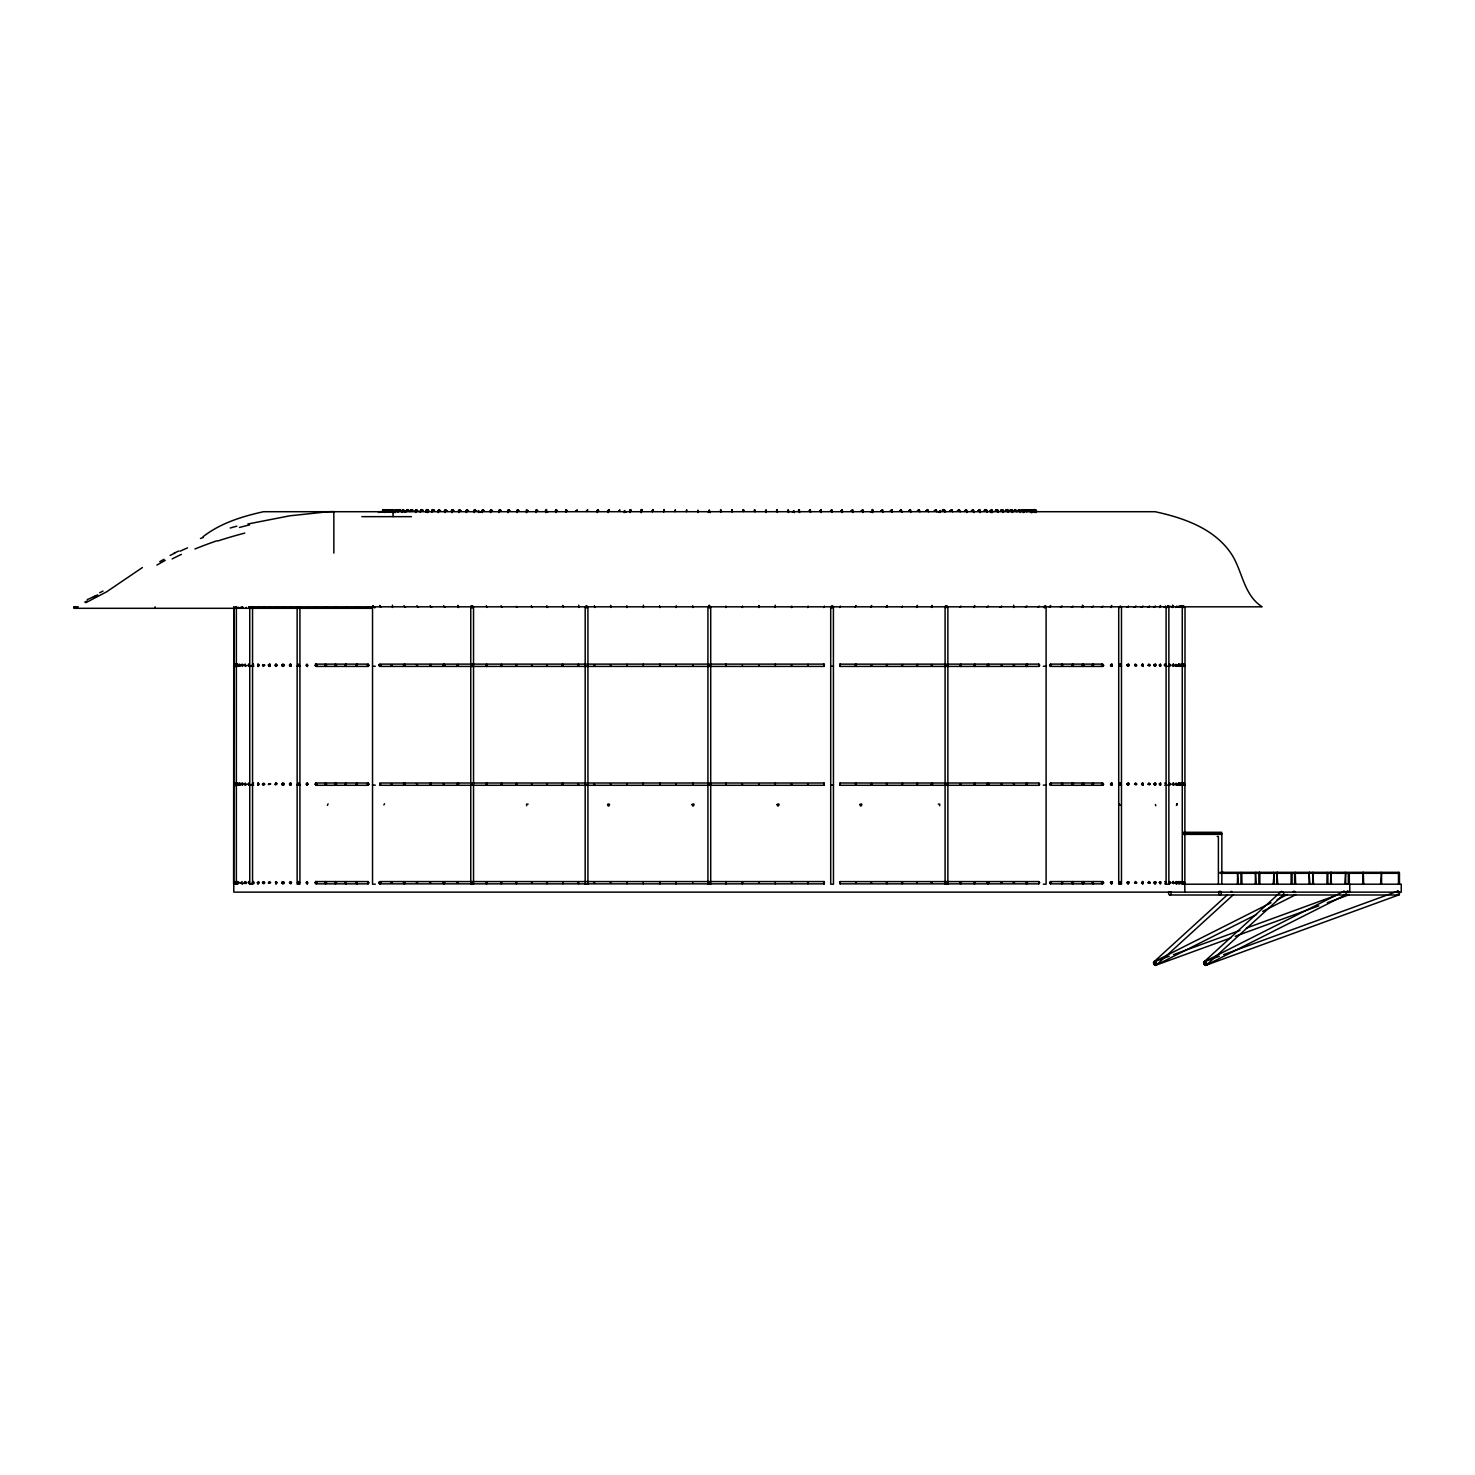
<?xml version="1.0" encoding="UTF-8"?>
<svg xmlns="http://www.w3.org/2000/svg" width="1475" height="1475" viewBox="0 0 1475 1475"><rect width="100%" height="100%" fill="white"/><g stroke="black" fill="none" stroke-linecap="round" stroke-linejoin="round"><path stroke-width="1.5" d="M692.734 664.838C692.642 665.852 693.029 664.893 692.678 665.262M692.678 882.714C693.01 883.175 692.605 882.363 692.734 883.156M692.789 784.368L692.752 783.022L692.734 784.589M692.734 665.041L692.678 665.704M720.814 511.364C720.685 514.425 720.685 507.584 720.814 511.069M725.847 883.838L725.866 881.608M725.903 784.368L725.866 783.096M725.903 882.714L725.903 883.765M720.722 511.53L720.667 509.668L720.538 510.903M697.896 510.608L697.915 512.526L697.841 510.203M725.774 882.714L725.847 881.608M743.584 511.364L743.474 509.815L743.677 511.585M742.312 665.262C742.404 665.078 742.423 665.372 742.497 665.262M742.257 882.714C742.626 879.432 742.183 886.033 742.552 882.714M731.895 511.069L731.987 509.668L732.153 512.102M642.16 511.217L641.514 509.649L641.275 512.526M653.241 510.94L652.706 509.631L652.374 511.751M731.803 511.069L732.006 509.668L732.172 511.069M743.05 511.124L743.345 509.631L743.677 511.069M725.884 666.313L725.884 664.322M725.866 664.211L725.866 666.313M631.06 510.774L630.397 509.668L630.157 512.526L630.378 509.668L631.153 511.217M642.16 510.94L641.514 509.649L641.312 512.526M787.558 510.903L788.24 509.668L788.48 512.526L788.683 510.903M754.26 510.756C754.462 506.681 755.458 515.771 754.702 509.668M725.884 785.198L725.884 783.207M819.934 511.217L821.04 509.76L821.188 512.526L821.022 509.76L819.86 511.217M840.879 511.217L842.336 509.889L842.336 512.526L842.151 509.76L840.824 511.217M766.133 510L766.152 512.526L766.226 510.129M765.488 510.756L765.525 510.442M380.734 665.262L379.812 666.405L378.872 665.262L379.812 664.119L824.064 664.119L824.488 665.262L824.064 666.405L379.812 666.405C376.567 663.842 383.076 663.879 379.812 666.405M824.064 785.29L379.812 785.29C379.849 780.478 379.61 787.853 379.812 783.004L824.064 783.004L824.138 785.272L824.064 783.004M380.734 882.714L379.812 883.857L378.872 882.714L379.812 881.571L824.064 881.571L824.488 882.714L824.138 883.838L823.99 881.608L824.064 883.857L379.812 883.857C376.623 881.368 383.039 881.368 379.812 883.857M380.753 784.147L379.812 785.29M709.328 607.442L709.309 605.174M641.109 510.866L641.588 509.631L642.049 510.608M652.282 510.866L652.853 509.668L652.263 511.53M1071.68 665.262C1073.763 661.464 1073.966 669.078 1071.68 665.262C1073.468 669.023 1074.298 661.777 1071.717 665.041M1071.772 783.704C1072.067 787.982 1075.422 781.639 1071.846 783.52C1073.634 781.234 1074.113 787.337 1071.717 784.368M1071.717 882.492C1072.804 886.604 1074.851 879.653 1071.753 882.29C1073.376 879.543 1074.335 885.867 1071.717 882.935M334.53 784.147C338.568 781.215 333.571 788.056 335.341 783.022M1083.461 606.538L1081.931 607.276L1083.461 606.096M1084.07 665.483C1082.613 661.298 1081.249 668.71 1084.088 665.483C1081.82 668.765 1081.839 661.777 1084.07 665.041M1084.07 784.368C1082.244 780.367 1081.82 787.373 1084.014 784.589C1081.378 787.281 1082.171 780.681 1084.07 783.926M1084.07 882.935C1082.558 878.731 1081.322 886.198 1084.088 882.935C1081.765 886.198 1081.894 879.229 1084.07 882.492M315.06 665.041L316.074 666.405L368.105 666.405L369.063 665.262L368.105 664.119L316.074 664.119C313.677 663.344 319.614 666.811 315.134 665.704M315.134 783.704L316.074 785.29L368.105 785.29L369.063 784.147L368.105 783.004L316.074 783.004C314.304 782.027 319.301 786.322 315.06 784.368M315.06 882.492L316.074 883.857L368.105 883.857L369.063 882.714L368.105 881.571L316.074 881.571C313.917 880.557 319.503 884.705 315.06 882.935M1101.548 665.041L1102.36 666.387L1103.577 665.483L1102.562 664.119L1050.513 664.119L1049.555 665.262L1050.513 666.405L1102.562 666.405C1106.066 664.1 1099.336 664.709 1102.562 664.119M1101.604 783.704L1101.972 785.087L1103.411 784.774L1102.562 783.004L1050.513 783.004L1049.555 784.147L1050.513 785.29L1102.562 785.29C1106.01 783.372 1099.705 783.299 1102.562 783.004M1101.548 882.492L1102.36 883.838L1103.577 882.935L1102.562 881.571L1050.513 881.571L1049.555 882.714L1050.513 883.857L1102.562 883.857C1106.066 881.552 1099.336 882.161 1102.562 881.571M297.489 665.041C301.822 668.101 295.442 661.722 299.554 665.041M308.072 665.483C304.587 662.515 308.201 667.548 307.261 666.387M297.563 783.704C301.287 787.558 295.977 780.404 299.554 783.926M297.489 882.492C301.785 885.608 295.406 879.155 299.554 882.492M308.072 784.368C304.661 781.381 308.183 786.433 307.261 785.272M308.072 882.935C304.514 879.948 308.257 885 307.261 883.838M289.45 665.041C290.63 669.171 292.917 662.183 289.506 664.838C291.054 662.109 292.492 668.157 289.524 665.704M289.524 783.704C289.967 788.037 293.304 781.584 289.616 783.52C291.552 781.197 292.068 787.355 289.45 784.368M289.45 882.492C293.82 885.572 287.422 879.413 291.478 882.29M425.759 510.903C426.386 507.418 430.35 512.673 428.063 509.889C424.966 507.916 426.386 514.406 425.759 511.53M431.603 511.217C432.359 514.83 430.682 507.953 433.908 509.889C436.194 512.692 432.249 507.418 431.622 510.903M989.909 511.217L991.698 509.668L992.878 511.53L992.251 512.526L991.698 509.668L989.946 510.903M274.903 665.262C279.162 662.238 273.981 669.337 275.77 664.156M268.432 784.147C273.428 783.446 265.666 785.013 270.533 783.704M270.607 784.147L268.505 784.589M284.048 665.483C284.159 662.588 280.139 665.354 282.776 666.387C285.671 666.774 281.301 663.326 284.048 665.041M274.903 784.147C279.291 781.234 273.871 788.037 275.77 783.022M270.607 882.714C265.5 883.322 273.483 881.737 268.505 883.156M284.048 784.368C283.993 781.197 280.066 784.682 282.979 785.29C285.394 785.622 281.43 782.137 284.048 783.926M277.06 882.935C273.188 880.077 277.337 884.945 276.194 883.838M284.048 882.935C284.159 880.04 280.139 882.806 282.776 883.838C285.597 884.41 281.283 880.815 284.048 882.492M412.041 509.668C415.821 512.267 409.017 507.474 410.253 511.53M420.227 510.903C420.854 507.418 424.855 512.673 422.551 509.889C419.453 507.898 420.854 514.406 420.227 511.53M1000.548 511.217C1000.714 508.008 1005.434 510.627 1002.926 512.526C1005.249 510.848 1001.23 508.027 1000.603 510.903M1008.384 511.53C1007.757 514.406 1009.158 507.898 1006.024 509.889C1003.682 512.673 1007.757 507.418 1008.384 510.903M1134.588 665.041C1139.013 668.101 1132.468 661.74 1136.69 665.041M1141.576 665.041C1145.467 667.991 1140.968 662.957 1142.646 664.119M1134.644 783.704C1138.479 787.558 1133.003 780.367 1136.69 783.926M1141.576 783.926C1145.467 786.876 1140.968 781.842 1142.646 783.004M1134.588 882.492C1138.94 885.645 1132.542 879.155 1136.69 882.492M1141.576 882.492C1145.467 885.442 1140.968 880.409 1142.646 881.571M253.571 664.156C251.838 664.543 254.438 666.35 253.571 666.387M259.287 665.483C255.286 662.625 259.932 667.493 258.199 666.405M262.476 665.262C267.288 662.957 259.858 668.488 264.67 665.483M253.571 783.022C253.073 782.709 252.778 785.622 253.571 785.272M253.571 881.608C254.438 880.206 250.455 885.295 254.456 882.935M262.476 784.147C265.205 780.625 264.412 787.576 262.513 784.368M257.092 882.714C261.573 880.63 256.06 884.631 257.977 883.838M262.513 882.492C264.689 886.807 264.873 878.639 262.513 882.935M403.228 509.631L404.519 512.102L403.523 509.668L401.79 510.608L402.362 512.526L401.716 511.53M408.852 511.217C407.137 506.386 405.238 514.038 405.791 511.53M1009.785 511.217C1009.951 508.008 1014.708 510.608 1012.182 512.526C1014.523 510.848 1010.467 508.027 1009.822 510.903M1013.86 511.217C1016.257 507.216 1018.653 515.291 1015.408 509.631M1149.468 606.538L1147.974 607.368L1149.468 606.096M1148.029 665.041C1152.547 668.083 1145.872 661.685 1150.187 665.041M1155.386 606.538L1153.542 607.128L1155.386 606.096M1148.029 783.926C1152.547 786.968 1145.872 780.57 1150.187 783.926M1165.619 606.538L1164.31 607.442L1165.619 606.096M1164.181 665.041C1167.923 668.083 1164.033 662.939 1165.047 664.156M1148.029 882.492C1152.547 885.535 1145.872 879.137 1150.187 882.492M1165.047 785.272C1166.172 785.456 1164.992 782.727 1165.047 783.022M1165.047 883.838C1165.232 884.133 1166.061 881.497 1165.047 881.608M236.572 664.211L234.322 664.635L235.041 666.387M236.129 664.119C233.474 666.903 238.544 666.165 234.986 666.405M238.471 665.262C243.504 665.059 236.332 665.428 235.779 664.451M240.738 665.262L242.195 664.119M241.07 665.041L242.416 666.387L243.227 664.838M244.242 665.041C248.04 668.064 244.057 663.031 245.127 664.156M234.322 784.774L235.262 783.004L234.175 784.958M234.341 785.087C238.692 787.097 232.902 782.948 236.572 783.096M236.406 784.147L234.986 785.29M247.966 665.041C252.022 667.972 247.284 663.049 249.072 664.119M238.471 784.147L239.595 783.004L240.738 784.147L239.171 785.198L237.364 783.022L235.779 784.958M243.301 783.926C239.171 781.658 243.412 786.525 242.416 785.272M234.027 882.087L235.262 883.857L238.71 882.714M244.315 783.704C247.192 787.373 244.85 781.934 245.127 783.022M238.692 882.935C237.032 886.549 232.81 881.183 236.774 881.773M236.406 882.714L235.41 883.765L234.765 881.608M246.473 784.147L245.348 785.29L244.242 784.368M248.04 783.704C251.266 787.3 248.077 781.879 249.072 783.004M238.471 882.714C240.222 881.423 239.946 884.871 242.195 881.571M241.07 882.492C240.72 885.332 245.016 882.142 242.416 883.838M244.223 882.714C248.777 879.801 243.135 886.604 245.127 881.608M247.966 882.492C251.93 885.498 247.413 880.391 249.072 881.571M385.842 510.608L383.168 509.76L382.467 512.341M383.058 512.102L383.26 510.092L384.901 510.092M387.077 511.825C389.345 511.825 381.822 507.326 384.496 512.526M394.821 511.217L392.958 509.668L391.815 511.825M397.771 511.217C396.038 506.367 394.12 514.038 394.673 511.53M1017.547 511.217L1019.096 509.631L1020.626 510.903M1026.821 511.825L1025.07 509.668L1023.724 512.489M1023.834 510.903L1023.3 512.526M1028.554 510.903L1030.97 509.889L1030.97 512.526L1031.007 509.889L1033.735 510.332M1029.476 511.53C1030.638 508.396 1021.788 511.567 1029.79 509.668M1033.256 511.217L1035.137 509.889L1035.137 512.526M1033.33 511.825L1033.496 510.903M1035.966 512.341L1036.169 510.332L1034.252 509.631M1175.686 607.46L1176.792 606.096M1175.815 666.221L1177.493 664.838L1175.649 664.451L1176.442 666.405L1175.391 664.838M1177.917 665.041C1180.24 669.355 1180.24 661.169 1177.917 665.483M1183.54 605.69L1183.393 607.128L1183.706 606.096M1182.839 666.073C1180.903 661.04 1178.709 668.581 1182.194 665.262M1182.249 665.483L1183.3 664.451L1182.065 666.313M1172.182 783.926C1175.612 787.171 1172.551 781.824 1173.068 783.022M1184.278 666.221L1183.356 664.119L1182.692 665.907M1177.548 784.368C1174.93 780.57 1174.856 787.226 1177.493 784.589M1177.99 783.704C1179.723 788.461 1180.627 780.054 1177.917 784.368M1183.982 783.207C1185.089 786.783 1182.932 781.086 1181.272 785.272C1177.861 784.921 1182.176 780.994 1182.305 784.589C1185.273 786.249 1181.918 780.478 1181.383 784.368C1183.835 787.539 1185.328 782.229 1184.278 783.207M1175.391 883.156C1176.534 885.35 1178.931 881.792 1176.442 881.571C1174.321 880.852 1177.88 885.055 1175.335 882.935M1177.917 882.492C1180.166 886.844 1180.35 878.584 1177.917 882.935M1181.383 882.492C1183.632 886.844 1183.817 878.584 1181.383 882.935M1182.71 883.838C1185.9 881.718 1176.165 883.082 1182.194 882.714M1182.249 882.935L1182.729 881.773M1184.499 882.714L1183.798 883.765L1182.932 881.663M234.156 665.041L234.636 666.221M235.023 665.041L235.502 666.221M237.807 664.156C240.296 666.737 235.889 666.645 235.41 664.211M235.779 783.336L237.807 785.272L237.807 783.022M236.092 882.935L235.078 882.29M236.074 881.921L237.364 883.838M382.228 510.903L382.652 512.341M385.178 511.217L386.745 509.631L388.331 511.217M386.948 511.217C389.345 506.57 391.391 515.881 389.142 509.76M1031.67 511.217L1033.864 509.76L1034.381 512.341M1032.666 511.217L1034.731 509.668M1180.148 665.483L1181.051 664.119L1181.051 666.405M1179.908 784.147L1181.051 783.004L1181.051 785.29M1180.148 882.935L1180.83 881.608M629.954 510.866L630.433 509.649L631.042 510.608M641.035 510.866L641.514 509.649L642.031 510.461M870.914 512.065C876.777 511.714 869.549 506.275 872.665 512.618M945.493 605.69C943.65 610.797 950.674 604.381 945.438 606.483M833.412 606.87C831.199 602.759 829.817 610.761 833.412 606.87L833.467 884.207L830.702 884.207L830.702 606.815M707.926 606.815L709.309 605.653L710.71 606.815L710.71 884.207L707.926 884.207L707.926 606.815L709.309 607.977L710.71 606.815M743.105 510.295L743.216 510M776.514 510.608L777.178 509.686L777.436 512.341L776.606 510.203M1223.678 873.274L1223.678 872.352M1237.396 884.207L1237.654 873.163M1241.323 873.274L1241.213 872.462M1255.446 872.813L1256.276 884.207M1259.466 873.274L1259.466 872.352M1273.441 872.462L1273.368 872.997M1276.907 872.813L1277.737 884.207M1291.879 872.997L1291.344 873.163M1294.792 872.813L1295.585 872.813M1308.989 884.207L1309.247 872.462M1313.358 872.813L1312.529 884.207M1327.15 872.462L1326.873 884.207M1345.034 872.462L1344.96 872.997M1348.482 872.813L1349.275 872.813M1362.937 872.462L1362.679 884.207M1363.674 884.207L1363.306 872.352M1381.19 873.274L1381.19 872.352M1331.409 884.207L1331.04 872.352L1330.432 884.207M659.804 664.322L659.804 666.221M659.804 783.207L659.804 785.087M1119.156 607.553C1120.816 604.344 1121.332 607.036 1119.433 607.46M938.543 512.157L940.349 510.571L939.962 512.544M643.266 664.156L643.303 666.405M659.712 664.156L659.712 666.387M659.712 783.022L659.712 785.272M775.334 664.119L775.334 666.405M563.413 606.76L562.62 605.506L563.395 606.962M610.632 605.506L610.853 607.46L610.595 605.506M659.786 883.765L659.767 881.608M299.499 665.704L297.563 665.704M299.554 784.368L297.489 784.368M299.554 882.935L297.489 882.935M517.264 606.76C515.605 606.133 515.678 606.889 517.301 606.76M1136.635 665.704L1134.644 665.704M1136.69 784.368L1134.588 784.368M1136.69 882.935L1134.588 882.935M276.987 665.704L275.991 666.405M1150.187 665.483L1148.029 665.483M1150.187 784.368L1148.029 784.368M1150.187 882.935L1148.029 882.935M264.67 784.368L262.568 784.589M264.67 882.935L262.568 883.156M405.791 510.903L407.303 509.631L408.815 510.903M410.253 510.903L411.451 509.668M401.716 510.903L402.933 509.668M1013.897 510.903L1015.095 509.668M252.262 665.041C253.479 662.109 254.013 668.212 252.317 665.704M252.262 783.926C253.479 780.994 254.013 787.097 252.317 784.589M252.262 882.492C253.516 879.579 253.94 885.627 252.317 883.156M395.466 512.581L394.47 510.922L395.89 509.668M401.089 511.217C399.356 506.367 397.457 514.038 398.01 511.53M1017.584 510.903L1018.801 509.668M1166.301 665.704L1165.268 666.405M1166.375 784.368L1165.268 785.29M1166.375 882.935L1165.268 883.857M246.38 665.704L244.315 665.704M1020.626 511.53C1019.428 514.148 1021.843 509.686 1019.409 509.668M1120.263 805.387L1119.507 804.133M1172.238 664.838C1175.04 668.636 1173.049 662.773 1173.068 664.156M1172.238 882.29C1174.911 886.18 1173.233 880.077 1173.068 881.608M392.276 511.217C390.543 506.367 388.607 514.038 389.16 511.53M238.489 882.935L237.364 881.608L235.779 883.525M990.499 512.249L992.232 510.59L991.347 512.618M775.297 785.272L775.334 783.004M775.297 883.838L775.278 881.608M626.267 512.304L624.497 510.571L624.257 512.581M659.712 881.608L659.712 883.838M758.851 607.442L758.961 605.506L758.814 607.46M1155.386 804.502L1155.792 805.774M262.568 664.838L264.67 665.041M262.568 783.704L264.67 783.926M262.568 882.29L264.67 882.492M398.084 510.608L399.522 509.631M391.815 510.608L393.253 509.631L393.253 512.802M1022.433 509.631C1018.838 511.641 1025.125 508.893 1026.821 510.608M387.077 510.608L388.22 509.668M389.252 510.608L390.396 509.668M1031.56 511.825L1030.564 512.102M1030.417 510.608L1031.873 509.631L1031.873 512.802M1177.456 607.128L1179.06 607.128L1179.207 605.69M234.322 783.52L234.636 785.087M1181.936 607.442L1182.673 605.69M1182.692 882.087L1183.024 883.672M457.84 605.506L458.522 607.442M457.803 605.506L458.375 607.46M643.229 785.198L643.303 783.004M775.26 607.442L775.223 605.174M643.266 881.608L643.266 883.838M1183.024 607.792L1182.36 607.442M379.702 605.506L380.716 607.368L379.683 605.506M1255.907 873.274L1255.907 872.352M1259.337 872.315L1259.207 873.274M1277.35 873.274L1277.35 872.352M1309.782 872.997L1309.597 872.352M1331.04 873.274L1331.04 872.352M939.593 805.774L939.759 804.133L938.284 804.133M562.823 785.272L562.731 783.004M562.915 883.765L562.823 881.608M240.536 665.907L238.544 665.704M240.536 784.774L238.544 784.589M1180.148 665.041L1179.244 666.387M1180.148 783.926L1179.244 785.272M1180.148 882.492L1178.082 883.359M385.436 510.332L384.662 509.889M236.701 606.962L235.539 607.442M384.901 510.332L385.694 512.102M1184.167 883.525L1183.798 881.663L1184.757 882.492M710.286 512.544L709.309 510.534L708.332 512.544M1277.11 872.352L1276.742 884.207M1398.964 872.315L1398.964 873.311L1398.964 872.315L1219.991 872.315M1153.745 961.995L1227.495 894.717M1156.4 964.927A1.991 1.088 47.5 0 0 1155.109 962.087A1.991 1.088 47.5 0 0 1153.708 963.359A1.991 1.088 47.5 0 0 1156.4 964.927L1233.524 894.587A1.973 1.088 47.6 0 1 1232.547 894.68M1203.877 961.995L1280.982 891.656M1206.532 964.927A1.973 1.088 47.6 0 0 1205.241 962.087A1.973 1.088 47.6 0 0 1203.84 963.359A1.973 1.088 47.6 0 0 1206.532 964.927L1283.656 894.587M840.142 664.156L1038.806 664.119L1039.746 665.262L1038.806 666.405L840.049 666.405L840.049 664.119L840.049 666.405M840.142 785.272L840.049 783.004L1038.806 783.004L1039.746 784.147L1038.806 785.29L840.049 785.29L840.049 783.004M840.142 881.608L1038.806 881.571L1039.746 882.714L1038.806 883.857L840.049 883.857L840.049 881.571L840.142 883.838M794.38 512.581L793.882 510.553L792.37 512.304M1180.903 607.276L1181.088 605.506L1180.055 607.442M1182.563 664.451L1184.278 664.322M234.47 664.451L236.221 664.635M1035.929 512.526L1036.593 510.903L1035.45 509.76M1183.429 783.022L1182.6 784.589L1184.278 785.087M203.071 536.679C220.586 523.09 242.158 516.434 263.509 511.714L1155.109 511.714C1183.651 517.872 1214.22 528.419 1231.275 553.752C1242.632 570.954 1243.351 594.738 1262.102 606.815L251.1 606.815M142.411 567.543L106.403 591.954L85.753 602.722M1061.613 664.156C1061.852 669.355 1062.055 661.206 1061.613 666.387M1061.613 783.022C1061.871 788.369 1062.055 779.998 1061.613 785.272M1093.454 666.313C1093.104 661.353 1092.477 669.226 1093.454 664.211M1093.454 785.198C1093.012 780.146 1092.496 788.185 1093.454 783.096M1093.454 883.765C1092.772 878.787 1092.938 886.696 1093.252 881.608M643.413 607.46L643.413 605.174M240.794 607.368L240.148 607.442M382.707 509.889L384.072 509.668M235.502 881.773L237.364 881.608M1183.429 666.387C1182.102 667.106 1183.78 664.211 1184.462 664.451M1270.971 902.792L1154.077 961.737L1169.214 956.224M1277.11 899.676L1287.38 894.514M1256.534 914.482L1156.05 965.166L1230.943 937.879M1262.692 911.384L1295.493 894.827M1204.227 961.737L1343.67 891.398M1206.181 965.166L1345.643 894.827M974.293 607.442L974.698 605.506L973.961 607.442M1038.806 664.119C1038.695 669.097 1038.843 661.482 1038.806 666.405M1038.806 881.571C1038.695 886.549 1038.843 878.934 1038.806 883.857M200.452 538.504L203.329 537.435M357.005 666.387C356.784 661.206 356.637 669.373 357.005 664.156M357.005 785.272C356.766 779.998 356.673 788.369 357.005 783.022M357.005 883.838C356.803 878.602 356.655 886.862 357.005 881.608M1061.613 881.608C1061.889 886.936 1062.055 878.528 1061.613 883.838M1173.492 954.657L1239.922 930.43M1246.357 928.088L1336.35 895.27M1235.22 936.312L1318.797 905.834M1327.371 902.7L1348.795 894.883M1204.338 961.7L1219.346 956.224M1223.623 954.657L1397.212 891.361M1206.071 965.222L1398.945 894.883M346.146 666.387C345.869 661.261 345.814 669.355 346.146 664.156M346.146 785.272C345.851 780.072 345.832 788.351 346.146 783.022M346.146 883.838C345.869 878.713 345.814 886.807 346.146 881.608M335.341 664.156C335.655 669.373 335.636 661.206 335.341 666.387M335.341 881.608C335.655 886.825 335.636 878.676 335.341 883.838M325.367 664.156C325.68 669.373 325.698 661.224 325.367 666.387M325.367 783.022C325.662 788.258 325.606 780.128 325.367 785.272M325.367 881.608C325.772 886.918 325.588 878.584 325.367 883.838M1111.118 607.442L1111.652 605.506L1110.915 607.46M275.77 881.608L275.77 883.838M1142.848 666.387L1142.848 664.156M1142.848 785.272L1142.848 783.022M1142.848 883.838L1142.848 881.608M257.977 664.156L257.977 666.387M257.977 783.022C258.309 788.406 258.438 779.962 257.977 785.272M1159.903 607.442L1160.493 605.506L1159.7 607.46M1160.641 666.387C1160.309 661.15 1160.272 669.392 1160.641 664.156M1160.641 785.272C1160.217 779.925 1160.272 788.369 1160.641 783.022M1160.641 883.838C1160.346 878.565 1160.217 886.899 1160.641 881.608M249.293 666.387L249.293 664.156M249.293 785.272L249.293 783.022M824.064 664.119L824.064 666.405M249.293 883.838L249.293 881.608M1169.343 664.156C1169.712 669.373 1169.657 661.224 1169.343 666.387M824.138 881.608L824.064 883.857M1169.343 783.022C1169.73 788.369 1169.638 780.017 1169.343 785.272M1169.343 881.608C1169.693 886.881 1169.749 878.621 1169.343 883.838M246.325 607.442L246.104 607.46M1172.754 607.442L1173.326 605.506L1172.312 607.442M1178.802 664.156L1176.866 666.313L1177.382 664.635M1178.802 783.022L1176.866 785.198L1177.382 783.52M1178.802 881.608L1176.866 883.765L1177.382 882.087M238.784 607.368L238.12 607.442M237.364 783.022L236.535 784.589M235.908 881.608L233.861 882.492L235.484 883.838M1313.027 873.311L1312.898 872.352L1313.524 884.207M384.569 803.783L383.869 804.944M578.79 607.46L578.79 605.174M562.731 664.119L562.731 666.405M247.892 523.994L289.874 515.789L326.768 511.88M74.543 606.741L73.75 608.308L371.626 608.308M1013.712 607.46L1013.712 605.174M392.442 607.46L392.442 605.174M1038.806 783.004C1038.713 788.037 1038.732 780.293 1038.806 785.29M368.105 664.119C370.28 668.396 365.044 662.201 368.105 666.405M1050.513 664.119C1048.762 669.244 1053.261 661.261 1050.513 666.405M368.105 783.004C370.336 787.3 364.952 781.086 368.105 785.29M1050.513 783.004C1048.817 788.148 1053.205 780.183 1050.513 785.29M368.105 881.571C368.049 886.659 368.105 878.879 368.105 883.857M1050.513 881.571C1048.799 886.696 1053.261 878.768 1050.513 883.857M356.821 664.119L355.862 665.262L356.821 666.405M1061.816 666.405L1062.774 665.262L1061.816 664.119M356.821 783.004L355.862 784.147L356.821 785.29M1061.816 785.29L1062.774 784.147L1061.816 783.004M356.821 881.571L355.862 882.714L356.821 883.857M1061.816 883.857L1062.774 882.714L1061.816 881.571M345.961 664.119L344.984 665.262L345.961 666.405M345.961 783.004L344.984 784.147L345.961 785.29M345.961 881.571L344.984 882.714L345.961 883.857M335.526 666.405L336.54 665.262L335.526 664.119M335.526 883.857L336.54 882.714L335.526 881.571M325.569 666.405L326.583 665.262L325.569 664.119M1093.049 664.119L1092.053 665.262L1093.049 666.405M325.569 785.29L326.583 784.147L325.569 783.004M335.526 785.29L336.54 784.147L335.526 783.004M1093.049 783.004L1092.053 784.147L1093.049 785.29M325.569 883.857L326.583 882.714L325.569 881.571M1093.049 881.571L1092.053 882.714L1093.049 883.857M307.722 607.46L307.519 607.442M307.058 664.119L306.007 665.262L307.058 666.405M315.871 664.156L317.088 665.041L316.074 666.405M307.058 783.004L306.007 784.147L307.058 785.29M316.074 785.29L317.107 784.147L316.074 783.004M307.058 881.571L306.007 882.714L307.058 883.857M315.871 881.608L317.088 882.492L316.074 883.857M1169.564 666.405L1170.671 665.262L1169.767 664.156M258.199 785.29L259.305 784.147L258.199 783.004M1169.564 785.29L1170.671 784.147L1169.564 783.004M258.199 883.857L259.305 882.714L258.199 881.571M1169.564 883.857L1170.671 882.714L1169.767 881.608M383.279 509.668L384.975 509.76M1033.938 509.668L1035.044 509.631M236.258 607.442L235.097 606.962L235.723 607.958M1183.356 666.405L1184.702 665.704L1184.167 664.451M378.448 512.397L385.547 511.88M361.799 516.656L411.47 516.656M73.75 606.815L78.267 606.815M233.603 666.258L236.369 666.258M249.754 666.258L252.538 666.258M297.139 666.258L299.923 666.258M372.53 666.258L375.295 666.258M470.765 666.258L473.53 666.258M585.169 666.258L587.935 666.258M707.926 666.258L710.71 666.258M830.702 666.258L833.467 666.258M945.088 666.258L947.872 666.258M1043.323 666.258L1046.107 666.258M1118.714 666.258L1121.479 666.258M1166.098 666.258L1168.864 666.258M1182.268 666.258L1185.033 666.258M233.603 785.142L236.369 785.142M249.754 785.142L252.538 785.142M297.139 785.142L299.923 785.142M372.53 785.142L375.295 785.142M470.765 785.142L473.53 785.142M585.169 785.142L587.935 785.142M707.926 785.142L710.71 785.142M830.702 785.142L833.467 785.142M945.088 785.142L947.872 785.142M1043.323 785.142L1046.107 785.142M1118.714 785.142L1121.479 785.142M1166.098 785.142L1168.864 785.142M1185.033 785.142L1181.696 784.958M1182.968 832.287L1221.632 832.287L1221.632 834.371L1182.968 834.371M1183.153 833.486L1221.835 833.486L1221.835 884.207M1217.152 836.454L1218.387 836.454L1218.387 884.207M1237.433 872.813L1238.373 884.207M1274.142 872.813L1273.183 884.207M1309.026 872.813L1309.966 884.207M1345.735 872.813L1344.776 884.207M1381.522 872.813L1380.582 884.207M1219.991 873.311L1398.964 873.311M375.295 884.207L372.53 884.207L372.53 606.815M1043.323 884.207L1046.107 884.207L1046.107 606.815M1168.974 891.785A1.881 1.254 -89.9 0 0 1168.587 893.112A1.881 1.254 89.9 0 0 1169.859 895.012L1398.079 894.993M386.745 509.631L388.202 510.608M237.807 881.608L237.586 883.857M1165.268 664.119L1166.375 665.041M249.072 666.405L248.04 665.704M1165.268 783.004L1166.375 783.926M242.195 783.004L243.227 783.704M249.072 785.29L247.966 784.368M1173.289 881.571L1174.211 883.359L1172.238 883.156M1165.268 881.571L1166.375 882.492M245.348 881.571L246.141 883.525L244.242 882.935M258.199 664.119L259.305 665.262M276.194 881.608L277.06 882.492M1142.646 666.405L1141.576 665.483M275.991 664.119L277.06 665.041M1142.646 785.29L1141.576 784.368M275.991 783.004L277.06 783.926M1142.646 883.857L1141.576 882.935M1102.562 666.405L1101.604 665.704M1102.562 785.29L1101.548 784.368M1102.562 883.857L1101.548 882.935M328.077 803.875L327.395 805.387M235.207 783.022L236.221 783.52M1032.187 509.668L1033.33 510.608M1178.599 666.313L1179.023 664.119M1178.599 785.198L1179.023 783.004M1022.728 509.668L1023.871 510.608M1173.51 664.156L1174.211 665.907L1172.238 665.704M393.567 509.668L394.784 510.903M1173.51 783.022L1174.211 784.774L1172.238 784.589M399.836 509.668L401.053 510.903M396.498 509.668L397.734 510.903M307.261 783.022L308.091 784.147M1049.61 607.368L1050.643 605.506L1049.426 607.276M234.341 666.221L235.262 666.405L234.986 664.119M391.299 509.76L392.239 510.903M886.475 607.368L887.139 605.506L886.493 607.368M528.105 804.133L526.538 804.133L526.686 805.774M545.971 512.618C548.866 506.165 542.118 511.843 547.704 512.065M253.313 607.128L254.327 607.442L253.165 606.962M258.143 607.128L259.729 607.128L258.014 606.962M427.289 512.618L426.404 510.59L428.137 512.249M478.674 512.544L478.269 510.571L480.094 512.157M451.829 512.526L451.424 510.332L453.194 509.76L454.079 511.217L452.087 509.76L451.848 512.526M315.982 607.128L317.291 607.276L315.853 606.962M1241.747 872.628L1241.932 884.207M508.064 512.526L507.603 510.608L509.022 509.668L510.055 511.217L508.303 509.76L508.082 512.526M394.47 510.922L394.894 512.489M526.501 512.526L526.501 509.889L528.363 511.217M526.52 512.526L526.52 509.889L528.327 511.217M1179.982 882.087L1179.023 881.571L1179.023 883.857M250.898 606.981L251.912 607.977L251.543 606.87M297.913 606.944L299.112 607.977L299.277 606.926M1295.253 872.352L1295.622 884.207M382.855 510.571L383.998 512.36M870.914 607.128L871.67 605.506L870.822 606.962M855.316 607.128L856.016 605.506L855.223 606.76M932.145 605.506L931.499 607.442L932.126 605.506M270.533 882.29L269.095 881.663L268.45 882.935M917.395 605.506L916.786 607.442L917.358 605.506M1345.513 872.462L1345.772 884.207M587.88 606.76L586.552 605.653L585.188 606.649L585.169 884.207L587.935 884.207L587.935 606.815L586.81 607.977L585.225 606.87M289.45 882.935L290.704 883.838L291.552 882.492M725.829 785.198L725.774 784.147M567.543 511.217L566.123 509.76L565.792 512.341L566.123 509.76L567.488 511.217M664.303 511.069L664.137 509.815L664.377 511.124M1399.462 884.207L1399.462 872.813L1398.503 872.813L1398.466 884.207M1381.559 872.813L1381.559 884.207M1349.773 884.207L1349.773 892.135M1349.312 872.813L1349.312 884.207M1348.316 872.813L1348.316 884.207M1327.869 872.813L1327.869 884.207M1294.626 872.813L1294.626 884.207M1292.082 884.207L1292.082 872.813L1291.123 872.813L1291.086 884.207M1273.994 872.628L1274.179 884.207M1259.834 884.207L1259.834 872.813L1258.876 872.813L1258.839 884.207M1255.483 872.628L1255.28 884.207M1240.936 872.813L1240.936 884.207M1185.033 606.815L1184.831 892.135M1182.268 606.815L1182.268 884.207L1401.25 884.207L1401.25 892.135L233.787 892.135L233.787 606.815L233.603 884.207L236.369 884.207L236.369 606.815M1181.051 881.571L1181.051 883.857M1172.533 605.174L1172.533 607.46M1168.864 606.815L1168.864 884.207L1166.098 884.207L1166.098 606.815M1121.479 606.815L1121.479 884.207L1118.714 884.207L1118.714 606.815M1082.484 605.174L1082.484 607.46M947.872 606.815L947.872 884.207L945.088 884.207L945.088 606.815M473.53 606.815L473.53 884.207L470.765 884.207L470.765 606.815M393.032 511.714L393.032 516.656M333.848 511.714L333.848 553.107M299.923 606.815L299.923 884.207L297.139 884.207L297.139 606.815M252.538 606.815L252.538 884.207L249.754 884.207L249.754 606.815M239.595 664.119L239.595 666.405M239.595 783.004L239.595 785.29M237.586 664.119L237.586 666.405M237.586 783.004L237.586 785.29M155.17 606.815L155.17 608.308M1280.798 892.596A1.973 1.088 47.6 0 1 1281.941 891.564A1.973 1.088 47.6 0 1 1283.84 893.629A1.973 1.088 47.6 0 1 1282.697 894.68M1170.744 891.785A1.881 1.254 -89.9 0 1 1171.113 893.112A1.881 1.254 89.9 0 1 1169.859 895.012M1343.227 892.412A1.973 1.235 63.2 0 1 1344.868 891.508A1.973 1.235 63.2 0 1 1346.011 894.256A1.973 1.235 63.2 0 1 1344.094 894.44M1230.851 891.656A1.973 1.088 47.6 0 1 1231.809 891.564M1396.714 892.393A1.973 1.272 69.9 0 1 1398.411 891.472A1.973 1.272 69.9 0 1 1399.369 894.293A1.973 1.272 69.9 0 1 1397.415 894.477M1396.917 892.393A1.881 1.254 -90 0 1 1398.706 891.49A1.881 1.254 -90 0 1 1399.074 894.256A1.881 1.254 -90 0 1 1397.194 894.458M1295.806 894.44A1.973 1.235 63.2 0 1 1293.944 894.44M1293.206 891.803A1.973 1.235 63.2 0 1 1295.068 891.803M1349.146 894.477A1.973 1.272 70 0 1 1347.265 894.477M1346.73 891.767A1.973 1.272 70 0 1 1348.593 891.767A1.881 1.254 -90 0 0 1347.044 891.785M1348.814 894.458A1.881 1.254 -90 0 1 1347.044 894.458M97.682 594.923A379.868 11.136 -28.9 0 1 87.246 599.587M87.265 601.026A417.204 13.791 -30.3 0 1 84.757 602.095M96.354 595.587A445.671 16.446 -31.4 0 1 93.312 597.043M102.992 591.069A482.03 20.945 -33.1 0 1 99.71 592.729M156.866 565.109A411.083 65.748 -14.9 0 1 165.2 560.408M159.798 561.625A391.742 68.882 -13.1 0 1 164.057 559.265M172.114 558.933A367.865 68.127 -12.1 0 1 181.351 554.379M170.104 555.448A347.215 71.722 -10 0 1 174.769 553.125M173.902 553.291A334.696 72.422 -9 0 1 178.715 551.005M180.024 551.226A319.264 72.312 -8.1 0 1 187.546 547.852M194.958 548.977A292.013 70.671 -6.8 0 1 216.677 540.846M217.692 541.012A265.869 76.018 -3.6 0 1 244.776 533.083M230.211 528.013A270.626 93.533 -0.2 0 1 236.83 526.169M239.448 527.442A287.035 106.698 1.1 0 1 249.552 524.916M327.081 511.788A76.737 9.938 -10.4 0 1 334.143 511.622M385.712 511.843A57.525 7.117 -10.5 0 1 391.778 511.677M692.752 606.096L692.789 607.442L692.752 606.096M709.364 511.217C709.235 514.425 709.291 506.976 709.364 511.217M709.291 665.041L709.328 666.313L709.291 665.041M709.291 783.926L709.328 785.198L709.291 783.704M709.291 882.492L709.309 883.838L709.291 882.492M725.866 606.317L725.829 607.442L725.866 606.317M1045.83 606.17C1044.208 610.779 1042.604 604.473 1045.83 606.17M686.447 511.069C686.041 513.669 687.184 507.363 686.465 510.903M675.034 511.069C674.517 513.503 676.14 507.252 675.034 510.903M676.14 665.041L676.214 666.387L676.14 665.041M676.14 783.926L676.214 785.272L676.14 783.704M676.14 882.492L676.214 883.838L676.14 882.492M742.441 606.317L742.367 607.442L742.441 606.317M663.658 511.069C663.363 515.125 664.303 506.312 663.676 510.903M676.195 606.096L676.306 607.442L676.195 606.096M742.312 783.926L742.386 785.272L742.331 783.704M742.312 882.492L742.441 883.765L742.312 882.492M758.758 665.041C758.611 665.907 759.478 664.635 758.758 665.041M758.758 783.926L758.888 785.29L758.758 783.704M758.758 882.492C759.385 883.47 758.703 882.142 758.758 882.492M659.675 606.096L659.823 607.46L659.675 606.096M626.838 606.096L627.078 607.46L626.838 606.096M626.691 665.041C627.041 668.857 627.447 662.349 626.691 665.041M626.691 783.926L626.949 785.29L626.709 783.704M626.691 882.492C626.967 885.221 627.686 882.658 626.691 882.492M791.798 606.317L791.54 607.46L791.798 606.317M791.43 665.041C791.337 665.631 792.517 665.243 791.43 665.041M791.43 783.926L791.688 785.29L791.448 783.704M791.43 882.492C792.462 883.672 791.448 882.05 791.43 882.492M610.392 665.041C611.609 666.331 610.429 664.506 610.392 665.041M610.392 783.926C611.572 785.179 610.466 783.409 610.392 783.926M610.392 882.492C611.59 883.599 610.429 882.05 610.392 882.492M808.079 606.317L807.765 607.46L808.079 606.317M807.636 665.041C807.968 668.894 808.577 662.349 807.636 665.041M807.636 783.926L807.931 785.29L807.655 783.704M807.636 882.492C808.097 886.162 808.484 880.741 807.636 882.492M594.388 606.096L594.831 607.442L594.388 606.096M594.204 665.041C595.605 666.479 594.259 664.34 594.204 665.041M594.204 783.926L594.646 785.272L594.222 783.704M594.204 882.492C594.886 883.599 594.812 882.492 594.204 882.492M824.248 606.317L823.806 607.442L824.248 606.317M823.714 665.041C823.843 668.71 823.824 662.386 823.714 665.041M823.714 783.926L823.99 785.272L823.732 783.704M578.163 665.041C578.79 669.189 578.827 661.685 578.163 665.041M578.163 783.926L578.661 785.272L578.182 783.704M578.163 882.492C579.011 886.567 578.624 879.45 578.163 882.492M840.252 606.317L839.847 607.46L840.252 606.317M856.348 665.262C855.666 669.097 856.348 661.98 856.348 665.262M856.348 784.147C856.367 787.392 855.666 780.386 856.348 784.147M856.348 882.714C855.647 882.732 855.445 882.566 856.348 882.714M562.288 665.041C562.454 668.728 562.454 662.349 562.288 665.041M562.288 783.926L562.639 785.272L562.307 783.704M618.892 510.903C618.117 512.581 621.676 507.677 618.892 510.903M798.473 510.903L799.376 509.76L799.505 512.526L799.229 509.668L798.473 510.903M855.445 665.041C855.334 668.747 856.108 661.593 855.445 665.041M855.445 783.926L855.979 785.272L855.463 783.704M546.838 606.096L547.465 607.442L546.838 606.096M546.58 665.041C548.46 665.446 546.653 665.262 546.58 665.041M546.58 783.926C548.368 784.184 546.764 784.35 546.617 783.704M546.58 882.492C547.188 886.18 548.092 880.354 546.58 882.492M871.043 665.041C873.016 666.405 871.098 664.377 871.043 665.041M871.043 783.926C871.522 787.558 872.647 782.174 871.024 783.704M871.043 882.492C872.057 883.359 871.836 882.714 871.043 882.492M607.958 510.903L608.216 512.526L608.954 509.76L609.452 511.217L608.659 509.631L607.958 510.903M809.259 510.903L810.273 509.76L810.531 512.341L810.31 509.815L809.259 510.903M531.369 606.096L532.033 607.442L531.369 606.096M532.18 665.262C531.24 665.52 531.147 664.893 532.18 665.262M532.18 784.147C531.24 784.331 531.129 783.76 532.18 784.147M532.18 882.714C531.295 882.953 531.111 882.234 532.18 882.714M886.457 665.041C887.083 668.931 888.097 662.791 886.457 665.041M886.457 783.926C886.991 787.466 888.171 782.174 886.493 783.704M886.457 882.492C887.065 886.309 888.134 880.335 886.457 882.492M597.135 510.903L597.43 512.526L597.578 509.76L598.758 511.217L597.91 509.631L597.135 510.903M515.789 665.041C516.49 668.894 517.541 662.773 515.789 665.041M515.789 783.926C516.379 787.558 517.633 782.027 515.826 783.704M515.789 882.492C516.527 886.254 517.504 880.428 515.789 882.492M830.499 510.903L831.845 509.889L831.992 512.341L831.734 509.815L830.499 510.903M902.534 606.317L901.686 607.368L902.534 606.317M901.649 665.041C902.35 668.894 903.401 662.773 901.649 665.041M901.649 783.926C902.331 787.41 903.419 781.916 901.686 783.704M901.649 882.492C902.35 886.217 903.419 880.372 901.649 882.492M500.744 665.041C501.297 669.466 502.975 662.201 500.744 665.041M500.744 783.926C501.426 788.092 503.141 781.418 500.781 783.704M500.744 882.492C501.445 886.383 502.68 880.114 500.744 882.492M586.46 510.903C585.575 513.134 590.074 507.418 586.46 510.903M916.62 665.041C917.505 669.023 918.261 662.441 916.62 665.041M916.62 783.926C917.542 787.945 918.095 781.326 916.657 783.704M916.62 882.492C917.782 883.304 917.634 882.677 916.62 882.492M501.094 606.096L501.979 607.368L501.094 606.096M575.932 510.903C574.826 512.397 579.915 507.842 575.932 510.903M486.326 606.096L487.266 607.368L486.326 606.096M485.957 665.041C486.621 669.613 488.262 661.962 485.957 665.041M485.957 783.926C486.805 787.982 488.096 780.865 485.92 783.926C486.603 787.871 488.243 781.308 485.994 783.704M485.957 882.492C486.418 887.01 488.557 879.358 485.957 882.492M931.333 665.041C932.2 668.876 933.196 662.699 931.333 665.041M931.333 783.926C932.624 788.056 932.808 780.275 931.333 784.368C932.735 787.447 932.956 781.086 931.37 783.704M931.333 882.492C932.532 883.341 932.495 882.492 931.333 882.492M471.834 606.096C474.305 607.7 472.461 606.207 471.834 606.096M851.149 510.903L852.679 509.889L852.679 512.526L852.642 509.889L851.149 510.903M946.803 606.317L945.567 607.128L946.803 606.317M947.19 665.262C945.991 665.612 945.844 664.819 947.19 665.262M947.19 784.147C945.991 784.423 945.844 783.704 947.19 784.147M947.19 882.714C945.954 883.046 945.881 882.179 947.19 882.714M471.447 665.041C472 669.613 474.083 661.869 471.447 665.041M471.447 783.926C472.35 788 473.623 780.847 471.41 783.926C472.129 787.89 473.825 781.289 471.484 783.704M471.447 882.492C471.982 886.991 474.176 879.395 471.447 882.492M457.213 665.041C458.246 668.931 459.167 662.607 457.213 665.041M457.213 783.926C457.785 788.351 459.923 781.031 457.268 783.704M457.213 882.492C458.485 883.378 458.596 882.419 457.213 882.492M555.393 510.903L555.798 512.526L555.798 509.889L557.476 511.217L556.388 509.631L555.393 510.903M861.234 510.903L862.838 509.889L862.838 512.526L862.801 509.889L861.234 510.903M961.018 606.317L959.709 607.128L961.018 606.317M959.93 665.041C960.538 669.65 962.696 661.832 959.93 665.041M959.93 783.926C961.294 784.663 961.239 784.331 959.985 783.704M959.93 882.492C960.52 887.083 962.769 879.303 959.93 882.492M443.735 606.096L444.952 607.276L443.735 606.096M443.293 665.041C444.252 669.152 445.782 661.943 443.274 665.041C444.307 669.115 445.671 661.98 443.293 665.041M443.293 783.926C444.712 784.829 444.602 784.036 443.293 783.926M443.293 882.492C444.215 887.065 445.929 879.063 443.293 882.492M973.795 665.041C974.754 669.595 976.505 661.685 973.795 665.041M973.795 783.926C974.625 788.129 976.671 781.492 973.832 783.704M973.795 882.492C974.477 886.493 976.561 879.801 973.813 882.29C974.348 886.659 976.524 879.616 973.795 882.492M880.833 510.903L882.566 509.889L882.751 512.341L882.548 509.889L880.833 510.903M430.165 606.096L431.567 607.128L430.165 606.096M429.704 665.041C431.032 668.986 431.567 662.552 429.704 665.041M429.704 783.926C430.682 788.351 432.525 780.994 429.76 783.704M429.704 882.492C431.198 883.359 431.124 882.529 429.704 882.492M535.609 510.903L536.052 512.526L536.255 509.76L537.859 511.217L536.697 509.631L535.609 510.903M988.471 606.317L986.886 606.76L988.471 606.317M987.328 665.041C988.047 669.687 990.204 661.814 987.328 665.041M987.328 783.926C988.692 788.092 989.338 780.478 987.273 784.147C988.656 787.742 989.578 781.105 987.365 783.704M987.328 882.492C988.361 886.586 989.799 879.45 987.291 882.492C988.416 886.567 989.725 879.469 987.328 882.492M416.927 606.096L418.384 607.128L416.927 606.096M890.31 510.903L892.135 509.889L892.32 512.341L891.914 509.76L890.31 510.903M1002.189 665.262C1000.824 665.612 1000.658 664.635 1002.189 665.262M1002.189 784.147C1000.751 784.497 1000.622 783.538 1002.189 784.147M1002.189 882.714C1000.695 883.064 1000.585 882.142 1002.189 882.714M404.058 606.096L405.422 607.276L404.058 606.096M403.56 665.041C404.666 669.189 406.252 661.906 403.542 665.041C404.703 669.171 406.178 661.925 403.56 665.041M403.56 783.926C404.924 788.129 405.92 780.441 403.523 784.147C404.906 787.779 406.086 781.086 403.615 783.704M416.466 665.041C417.941 665.944 417.96 665.096 416.466 665.041M403.56 882.492C404.666 886.659 406.233 879.303 403.542 882.492C404.703 886.641 406.16 879.34 403.56 882.492M416.466 783.926C417.923 784.645 417.923 784.276 416.503 783.704M416.466 882.492C417.941 883.378 417.96 882.566 416.466 882.492M516.674 510.903L517.172 512.526L517.375 509.76L519.089 511.217L517.854 509.631L516.674 510.903M899.603 510.903L901.243 509.76L901.815 512.102L901.243 509.76L899.603 510.903M1001.709 606.317L1000.253 607.128L1001.709 606.317M1013.362 665.041C1014.874 665.944 1014.892 665.096 1013.362 665.041M1013.362 783.926C1014.874 784.645 1014.855 784.276 1013.399 783.704M1013.362 882.492C1014.874 883.378 1014.892 882.566 1013.362 882.492M391.041 665.041C392.608 665.981 392.645 665.041 391.041 665.041M391.041 783.926C392.608 784.663 392.608 784.239 391.096 783.704M391.041 882.492C392.608 883.433 392.645 882.492 391.041 882.492M908.637 510.903L910.352 509.76L910.923 512.102L910.333 509.76L908.637 510.903M1027.079 606.317L1025.346 606.76L1027.079 606.317M1025.826 665.041C1026.969 669.668 1028.812 661.63 1025.826 665.041M1025.826 783.926C1027.522 788.166 1027.78 780.146 1025.826 784.368C1027.54 787.558 1028.204 781.013 1025.881 783.704M1025.826 882.492C1026.987 887.139 1028.757 879.045 1025.826 882.492M498.679 510.903L499.214 512.526L499.435 509.76L501.242 511.217L499.933 509.631L498.679 510.903M917.45 510.903L919.183 509.76L919.902 511.825L918.943 509.668L917.45 510.903M1039.193 606.317L1037.755 607.276L1039.193 606.317M490.069 510.903L490.622 512.526L490.843 509.76L492.687 511.217L491.359 509.631L490.069 510.903M925.987 510.903L927.775 509.76L928.513 511.825L927.535 509.668L925.987 510.903M481.735 510.903L482.288 512.526L482.528 509.76L484.408 511.217L483.044 509.631L481.735 510.903M934.283 510.903L936.109 509.76L936.846 511.825L935.851 509.668L934.283 510.903M1062.203 606.317L1060.341 606.76L1062.203 606.317M473.659 510.903L474.231 512.526L474.231 509.889L476.388 511.217L475.005 509.631L473.659 510.903M944.977 511.217C944.258 514.812 945.917 508.027 942.857 509.889C940.571 512.599 944.867 507.345 944.977 511.217M1073.062 606.317L1071.532 607.276L1073.062 606.317M465.897 510.903L466.469 512.526L466.469 509.889L468.644 511.217L467.243 509.631L465.897 510.903M950.029 510.903L951.91 509.76L952.684 511.825L951.652 509.668L950.029 510.903M458.412 510.903L459.002 512.526L459.002 509.889L461.214 511.217L459.794 509.631L458.412 510.903M957.441 510.903L959.377 509.76L960.151 511.825L959.119 509.668L957.459 510.903M444.381 510.903L444.971 512.526L444.971 509.889L447.257 511.217L445.8 509.631L444.381 510.903M964.576 510.903L966.273 509.668L967.416 511.53L966.789 512.526L966.273 509.668L964.595 510.903M971.417 510.903L973.131 509.668L974.274 511.53L973.648 512.526L973.113 509.668L971.417 510.903M977.925 510.903L979.64 509.668L980.801 511.53L980.174 512.526L979.64 509.668L977.925 510.903M1093.436 606.317L1091.574 606.962L1093.436 606.317M1102.931 606.317L1101.512 607.368L1102.931 606.317M1110.546 665.041C1111.984 669.281 1113.607 661.777 1110.546 665.041C1112.003 669.263 1113.57 661.796 1110.546 665.041M1110.546 783.926C1112.261 788.222 1113.256 780.33 1110.509 784.147C1112.187 787.871 1113.551 780.976 1110.601 783.704M1110.546 882.492C1111.984 886.733 1113.607 879.229 1110.546 882.492C1112.003 886.715 1113.57 879.247 1110.546 882.492M437.835 510.903L438.444 512.526L438.444 509.889L440.748 511.217L439.273 509.631L437.835 510.903M987.033 511.217C986.277 514.83 987.937 507.953 984.728 509.889C982.276 512.581 986.886 507.326 987.033 511.217M1119.064 665.041C1120.521 669.281 1122.143 661.777 1119.046 665.041C1120.521 669.263 1122.125 661.796 1119.064 665.041M1119.064 783.926C1120.797 788.222 1121.811 780.312 1119.027 784.147C1120.723 787.871 1122.106 780.957 1119.119 783.704M1119.064 882.492C1120.521 886.733 1122.143 879.229 1119.046 882.492C1120.521 886.715 1122.125 879.247 1119.064 882.492M281.928 665.041C282.499 668.544 283.366 662.349 281.928 665.041M281.928 783.926C282.499 787.429 283.366 781.234 281.928 783.926M281.928 882.492C282.499 885.996 283.366 879.801 281.928 882.492M995.441 510.903C994.961 509.152 1000.087 509.557 997.985 512.341C999.626 511.751 996.528 507.584 995.441 510.903M1128.504 606.317L1127.029 607.368L1128.504 606.317M1127.084 665.041C1128.615 669.281 1130.09 661.777 1127.066 665.041C1128.615 669.244 1130.09 661.814 1127.084 665.041M1136.027 606.317L1134.183 607.128L1136.027 606.317M1127.084 783.926C1128.633 788.148 1130.034 780.662 1127.066 783.926C1128.633 788.129 1130.034 780.717 1127.084 783.926M1127.084 882.492C1128.615 886.733 1130.09 879.229 1127.066 882.492C1128.615 886.715 1130.09 879.266 1127.084 882.492M268.45 665.041C269.962 669.281 271.64 661.777 268.432 665.041C269.98 669.281 271.621 661.796 268.45 665.041M415.065 510.903L415.692 512.526L415.968 509.76L418.07 511.217L416.54 509.631L415.065 510.903M1143.014 606.317L1141.152 607.128L1143.014 606.317M1153.948 665.041C1155.552 669.263 1157.082 661.796 1153.948 665.041C1155.57 669.263 1157.064 661.796 1153.966 665.041M1159.35 665.041C1160.124 668.783 1161.102 662.128 1159.35 665.041M1169.933 606.317L1168.016 607.128L1169.933 606.317M1153.966 783.926C1155.865 788.203 1156.64 780.367 1153.929 784.147C1155.736 787.871 1157.045 780.994 1154.022 783.704M1159.35 783.926C1160.124 787.668 1161.102 781.013 1159.35 783.926M1153.966 882.492C1155.515 886.733 1157.156 879.247 1153.948 882.492C1155.515 886.733 1157.119 879.247 1153.966 882.492M1159.35 882.492C1160.124 886.235 1161.102 879.579 1159.35 882.492M470.912 606.262C472.535 610.982 474.618 604.031 470.912 606.262M1176.515 805.35L1177.05 803.783L1176.515 805.35M1166.707 607.682L1168.255 605.653L1166.707 607.682M607.589 804.465C608.401 809.056 611.443 802.013 607.589 804.465M777.085 804.539C777.97 809.074 780.92 801.773 777.085 804.539M692.07 804.502C692.937 809.074 695.96 801.884 692.07 804.502M372.843 605.985L374.89 607.792L372.917 605.838M859.962 804.502C860.497 809.038 863.834 801.884 859.962 804.502M358.185 606.962L356.581 606.962L358.204 606.962M327.044 606.962L325.477 607.128L327.044 606.962M300.07 606.962L298.319 606.962L300.089 606.962M284.435 607.128L282.776 606.962L284.454 607.128M277.466 607.128L275.917 607.128L277.466 607.128M265.094 607.128L263.527 607.128L265.094 607.128M250.621 607.128L248.888 606.962L250.621 607.128M369.192 607.276L367.865 606.962L369.192 607.276M347.086 607.276L345.722 606.962L347.104 607.276M336.706 607.276L335.433 607.128L336.706 607.276M291.589 607.368L290.428 607.128L291.589 607.368M270.663 607.368L269.464 607.128L270.663 607.368M242.951 607.46L242.011 606.962L242.951 607.46M1203.803 962.53A1.973 1.235 63.3 0 0 1205.72 965.314A1.973 1.235 63.3 0 0 1206.089 962.53A1.973 1.272 69.9 0 0 1203.858 962.493A1.973 1.272 69.9 0 0 1205.591 965.369A1.973 1.272 69.9 0 0 1206.163 962.511A1.973 1.235 63.3 0 0 1203.803 962.53M1220.747 894.606A1.881 1.254 -90 0 0 1220.47 891.379A1.881 1.254 -90 0 0 1218.756 893.371A1.881 1.254 -90 0 0 1220.747 894.606M1153.671 962.53A1.973 1.235 63.3 0 0 1155.589 965.314A1.973 1.235 63.3 0 0 1155.957 962.53A1.991 1.272 69.8 0 0 1153.727 962.493A1.991 1.272 69.8 0 0 1155.46 965.369A1.991 1.272 69.8 0 0 1156.031 962.493A1.973 1.235 63.3 0 0 1153.671 962.53"/></g></svg>
